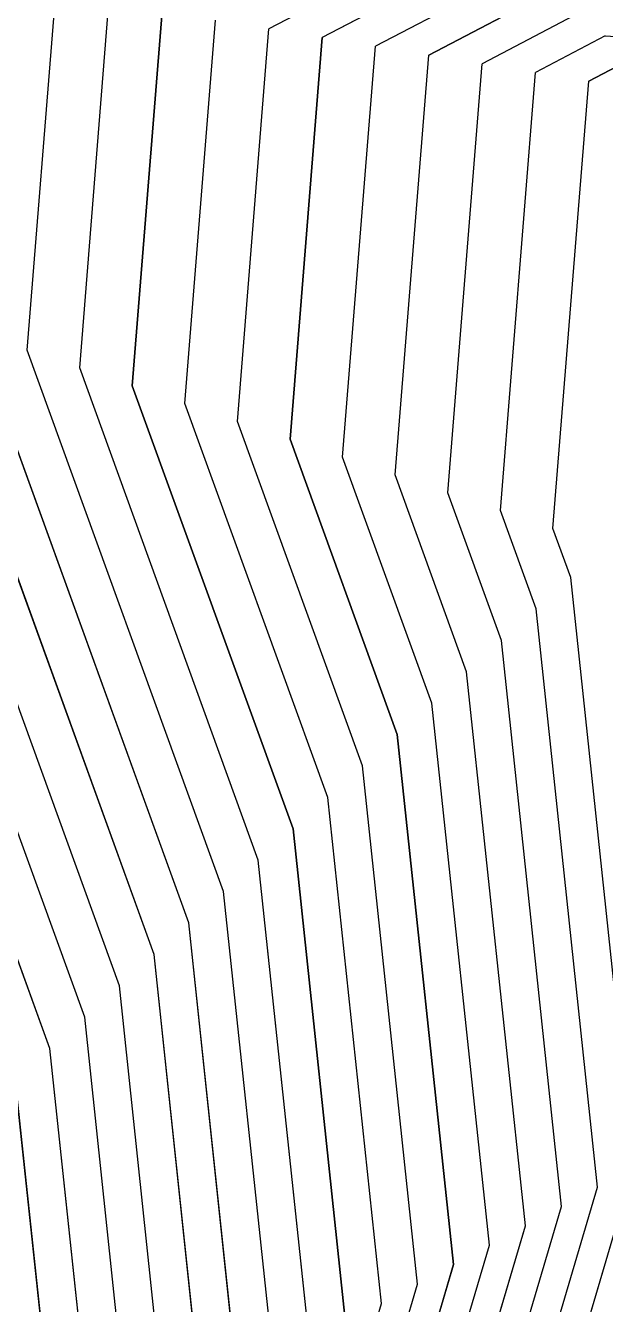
# Model space of a CAD drawing. Extents: x 7084 to 11035, y 13750 to 16729.
# Drawn here: x 8403.6 to 8549.5, y 14896.4 to 15218.4 of the extents above; entities that cross this region are included whole.
import ezdxf

# ---------------------------------------------------------------- set-up
doc = ezdxf.new("R2010")
doc.units = 0
doc.layers.add('Level 1', color=7, linetype='Continuous')

msp = doc.modelspace()

# ---------------------------------------------------------------- linework, layer by layer
at = {"layer": 'Level 1'}
for p, q in [((8526.38, 15249.71), (8464.86, 15217.53)), ((8531.01, 15242.92), (8478.28, 15215.34)), ((8535.63, 15236.14), (8491.69, 15213.15)), ((8540.26, 15229.35), (8505.11, 15210.96)), ((8404.04, 15136.68), (8411.2, 15226.29)), ((8417.27, 15132.19), (8424.62, 15224.1)), ((8430.5, 15127.71), (8438.03, 15221.91)), ((8544.89, 15222.56), (8518.52, 15208.77)), ((8443.73, 15123.22), (8451.45, 15219.72)), ((8456.96, 15118.73), (8464.86, 15217.53)), ((8470.19, 15114.24), (8478.28, 15215.34)), ((8549.51, 15215.77), (8531.94, 15206.58)), ((8549.51, 15215.77), (8552.15, 15215.61)), ((8483.42, 15109.75), (8491.69, 15213.15)), ((8496.65, 15105.27), (8505.11, 15210.96)), ((8509.88, 15100.78), (8518.52, 15208.77)), ((8554.14, 15208.98), (8545.35, 15204.39)), ((8523.11, 15096.29), (8531.94, 15206.58)), ((8536.35, 15091.8), (8545.35, 15204.39)), ((8409.78, 14960.83), (8337.88, 15159.12)), ((8418.52, 14968.74), (8351.11, 15154.63)), ((8427.26, 14976.64), (8364.34, 15150.15)), ((8435.99, 14984.55), (8377.57, 15145.66)), ((8444.73, 14992.45), (8390.8, 15141.17)), ((8453.47, 15000.36), (8404.04, 15136.68)), ((8462.21, 15008.26), (8417.27, 15132.19)), ((8470.94, 15016.17), (8430.5, 15127.71)), ((8479.68, 15024.07), (8443.73, 15123.22)), ((8488.42, 15031.98), (8456.96, 15118.73)), ((8497.15, 15039.88), (8470.19, 15114.24)), ((8505.89, 15047.79), (8483.42, 15109.75)), ((8514.63, 15055.69), (8496.65, 15105.27)), ((8523.37, 15063.6), (8509.88, 15100.78)), ((8532.1, 15071.5), (8523.11, 15096.29)), ((8540.84, 15079.41), (8536.35, 15091.8)), ((8556.6, 14930.8), (8540.84, 15079.41)), ((8547.54, 14925.93), (8532.1, 15071.5)), ((8538.48, 14921.05), (8523.37, 15063.6)), ((8529.43, 14916.18), (8514.63, 15055.69)), ((8520.37, 14911.31), (8505.89, 15047.79)), ((8511.31, 14906.44), (8497.15, 15039.88)), ((8502.25, 14901.56), (8488.42, 15031.98)), ((8493.19, 14896.69), (8479.68, 15024.07)), ((8484.13, 14891.82), (8470.94, 15016.17)), ((8475.07, 14886.95), (8462.21, 15008.26)), ((8466.01, 14882.07), (8453.47, 15000.36)), ((8456.95, 14877.2), (8444.73, 14992.45)), ((8447.9, 14872.33), (8435.99, 14984.55)), ((8438.84, 14867.46), (8427.26, 14976.64)), ((8429.78, 14862.58), (8418.52, 14968.74)), ((8420.72, 14857.71), (8409.78, 14960.83)), ((8411.66, 14852.84), (8401.05, 14952.92)), ((8516.07, 14793.44), (8556.6, 14930.8)), ((8507.84, 14791.38), (8547.54, 14925.93)), ((8499.61, 14789.31), (8538.48, 14921.05)), ((8491.38, 14787.24), (8529.43, 14916.18)), ((8483.14, 14785.17), (8520.37, 14911.31)), ((8474.91, 14783.1), (8511.31, 14906.44)), ((8466.68, 14781.03), (8502.25, 14901.56)), ((8458.45, 14778.96), (8493.19, 14896.69))]:
    msp.add_line(p, q, dxfattribs=at)
for points in [[(9684.64, 14681.62), (9483.83, 14613.97), (9215.37, 14618.2), (9200.19, 14602.61), (9145.86, 14611.4), (9142.27, 14637.79), (8928.77, 14673.72), (8768.12, 14677.95), (8637.06, 14677.95), (8558.85, 14703.32), (8512.51, 14721.71), (8491.38, 14787.24), (8529.43, 14916.18), (8514.63, 15055.69), (8496.65, 15105.27), (8505.11, 15210.96), (8540.26, 15229.35), (8545.53, 15229.03), (8604.72, 15351.63), (8619.06, 15353.84), (8669.79, 15425.71), (8680.45, 15420.56), (8752.08, 15401.89), (8828.92, 15449.91)], [(9684.64, 14681.62), (9483.83, 14613.97), (9215.37, 14618.2), (9200.19, 14602.61), (9145.86, 14611.4), (9142.27, 14637.79), (8928.77, 14673.72), (8768.12, 14677.95), (8637.06, 14677.95), (8558.85, 14703.32), (8512.51, 14721.71), (8491.38, 14787.24), (8529.43, 14916.18), (8514.63, 15055.69), (8496.65, 15105.27), (8505.11, 15210.96), (8540.26, 15229.35), (8545.53, 15229.03), (8604.72, 15351.63), (8619.06, 15353.84), (8669.79, 15425.71), (8680.45, 15420.56), (8752.08, 15401.89), (8828.92, 15449.91)], [(9965.2, 15428.04), (9963.63, 15242.11), (9907.39, 14998.38), (9889.81, 14704.14), (9839.81, 14624.46), (9664.05, 14560.49), (9515.62, 14510.49), (9317.2, 14513.62), (9256.48, 14451.25), (9039.17, 14486.43), (9024.79, 14591.98), (8866.99, 14618.54), (8748.25, 14621.66), (8651.38, 14621.66), (8593.57, 14640.41), (8408.22, 14713.97), (8392.6, 14762.41), (8420.72, 14857.71), (8409.78, 14960.83), (8337.88, 15159.12)], [(9965.2, 15428.04), (9963.63, 15242.11), (9907.39, 14998.38), (9889.81, 14704.14), (9839.81, 14624.46), (9664.05, 14560.49), (9515.62, 14510.49), (9317.2, 14513.62), (9256.48, 14451.25), (9039.17, 14486.43), (9024.79, 14591.98), (8866.99, 14618.54), (8748.25, 14621.66), (8651.38, 14621.66), (8593.57, 14640.41), (8408.22, 14713.97), (8392.6, 14762.41), (8420.72, 14857.71), (8409.78, 14960.83), (8337.88, 15159.12)], [(9689.79, 14711.9), (9475.88, 14639.84), (9189.91, 14644.35), (9186.12, 14640.45), (9172.54, 14642.65), (9171.64, 14649.24), (8944.22, 14687.52), (8773.09, 14692.02), (8633.49, 14692.02), (8550.17, 14719.05), (8538.59, 14723.64), (8516.07, 14793.44), (8556.6, 14930.8), (8540.84, 15079.41), (8536.35, 15091.8), (8545.35, 15204.39), (8554.14, 15208.98), (8555.46, 15208.91), (8618.51, 15339.5)], [(9689.79, 14711.9), (9475.88, 14639.84), (9189.91, 14644.35), (9186.12, 14640.45), (9172.54, 14642.65), (9171.64, 14649.24), (8944.22, 14687.52), (8773.09, 14692.02), (8633.49, 14692.02), (8550.17, 14719.05), (8538.59, 14723.64), (8516.07, 14793.44), (8556.6, 14930.8), (8540.84, 15079.41), (8536.35, 15091.8), (8545.35, 15204.39), (8554.14, 15208.98), (8555.46, 15208.91), (8618.51, 15339.5)], [(8531.01, 15242.92), (8478.28, 15215.34), (8470.19, 15114.24), (8497.15, 15039.88), (8511.31, 14906.44), (8474.91, 14783.1), (8495.13, 14720.42), (8564.64, 14692.83), (8639.45, 14668.57), (8764.81, 14668.57), (8918.48, 14664.53), (9122.69, 14630.15), (9128.08, 14590.58), (9209.57, 14577.38), (9232.34, 14600.77), (9489.13, 14596.73), (9681.21, 14661.43)], [(8531.01, 15242.92), (8478.28, 15215.34), (8470.19, 15114.24), (8497.15, 15039.88), (8511.31, 14906.44), (8474.91, 14783.1), (8495.13, 14720.42), (8564.64, 14692.83), (8639.45, 14668.57), (8764.81, 14668.57), (8918.48, 14664.53), (9122.69, 14630.15), (9128.08, 14590.58), (9209.57, 14577.38), (9232.34, 14600.77), (9489.13, 14596.73), (9681.21, 14661.43)], [(8475.07, 14886.95), (8462.21, 15008.26), (8417.27, 15132.19), (8424.62, 15224.1)], [(8475.07, 14886.95), (8462.21, 15008.26), (8417.27, 15132.19), (8424.62, 15224.1)], [(8438.03, 15221.91), (8430.5, 15127.71), (8470.94, 15016.17), (8484.13, 14891.82), (8450.22, 14776.89), (8469.06, 14718.48)], [(8438.03, 15221.91), (8430.5, 15127.71), (8470.94, 15016.17), (8484.13, 14891.82), (8450.22, 14776.89), (8469.06, 14718.48)], [(9669.2, 14590.77), (9507.67, 14536.36), (9291.74, 14539.76), (9242.41, 14489.09), (9065.85, 14517.68), (9054.16, 14603.43), (8882.44, 14632.33), (8753.22, 14635.74), (8647.8, 14635.74), (8584.89, 14656.14), (8434.29, 14715.91), (8417.29, 14768.61), (8447.9, 14872.33), (8435.99, 14984.55), (8377.57, 15145.66)], [(9669.2, 14590.77), (9507.67, 14536.36), (9291.74, 14539.76), (9242.41, 14489.09), (9065.85, 14517.68), (9054.16, 14603.43), (8882.44, 14632.33), (8753.22, 14635.74), (8647.8, 14635.74), (8584.89, 14656.14), (8434.29, 14715.91), (8417.29, 14768.61), (8447.9, 14872.33), (8435.99, 14984.55), (8377.57, 15145.66)], [(9670.91, 14600.87), (9505.02, 14544.99), (9283.26, 14548.48), (9237.72, 14501.71), (9074.74, 14528.09), (9063.95, 14607.25), (8887.58, 14636.93), (8754.87, 14640.43), (8646.61, 14640.43), (8582, 14661.38), (8442.99, 14716.55), (8425.52, 14770.68), (8456.95, 14877.2), (8444.73, 14992.45), (8390.8, 15141.17)], [(9670.91, 14600.87), (9505.02, 14544.99), (9283.26, 14548.48), (9237.72, 14501.71), (9074.74, 14528.09), (9063.95, 14607.25), (8887.58, 14636.93), (8754.87, 14640.43), (8646.61, 14640.43), (8582, 14661.38), (8442.99, 14716.55), (8425.52, 14770.68), (8456.95, 14877.2), (8444.73, 14992.45), (8390.8, 15141.17)], [(8401.05, 14952.92), (8411.66, 14852.84), (8384.36, 14760.34)], [(8401.05, 14952.92), (8411.66, 14852.84), (8384.36, 14760.34)]]:
    msp.add_lwpolyline(points, dxfattribs=at)

doc.saveas('drawing.dxf')
